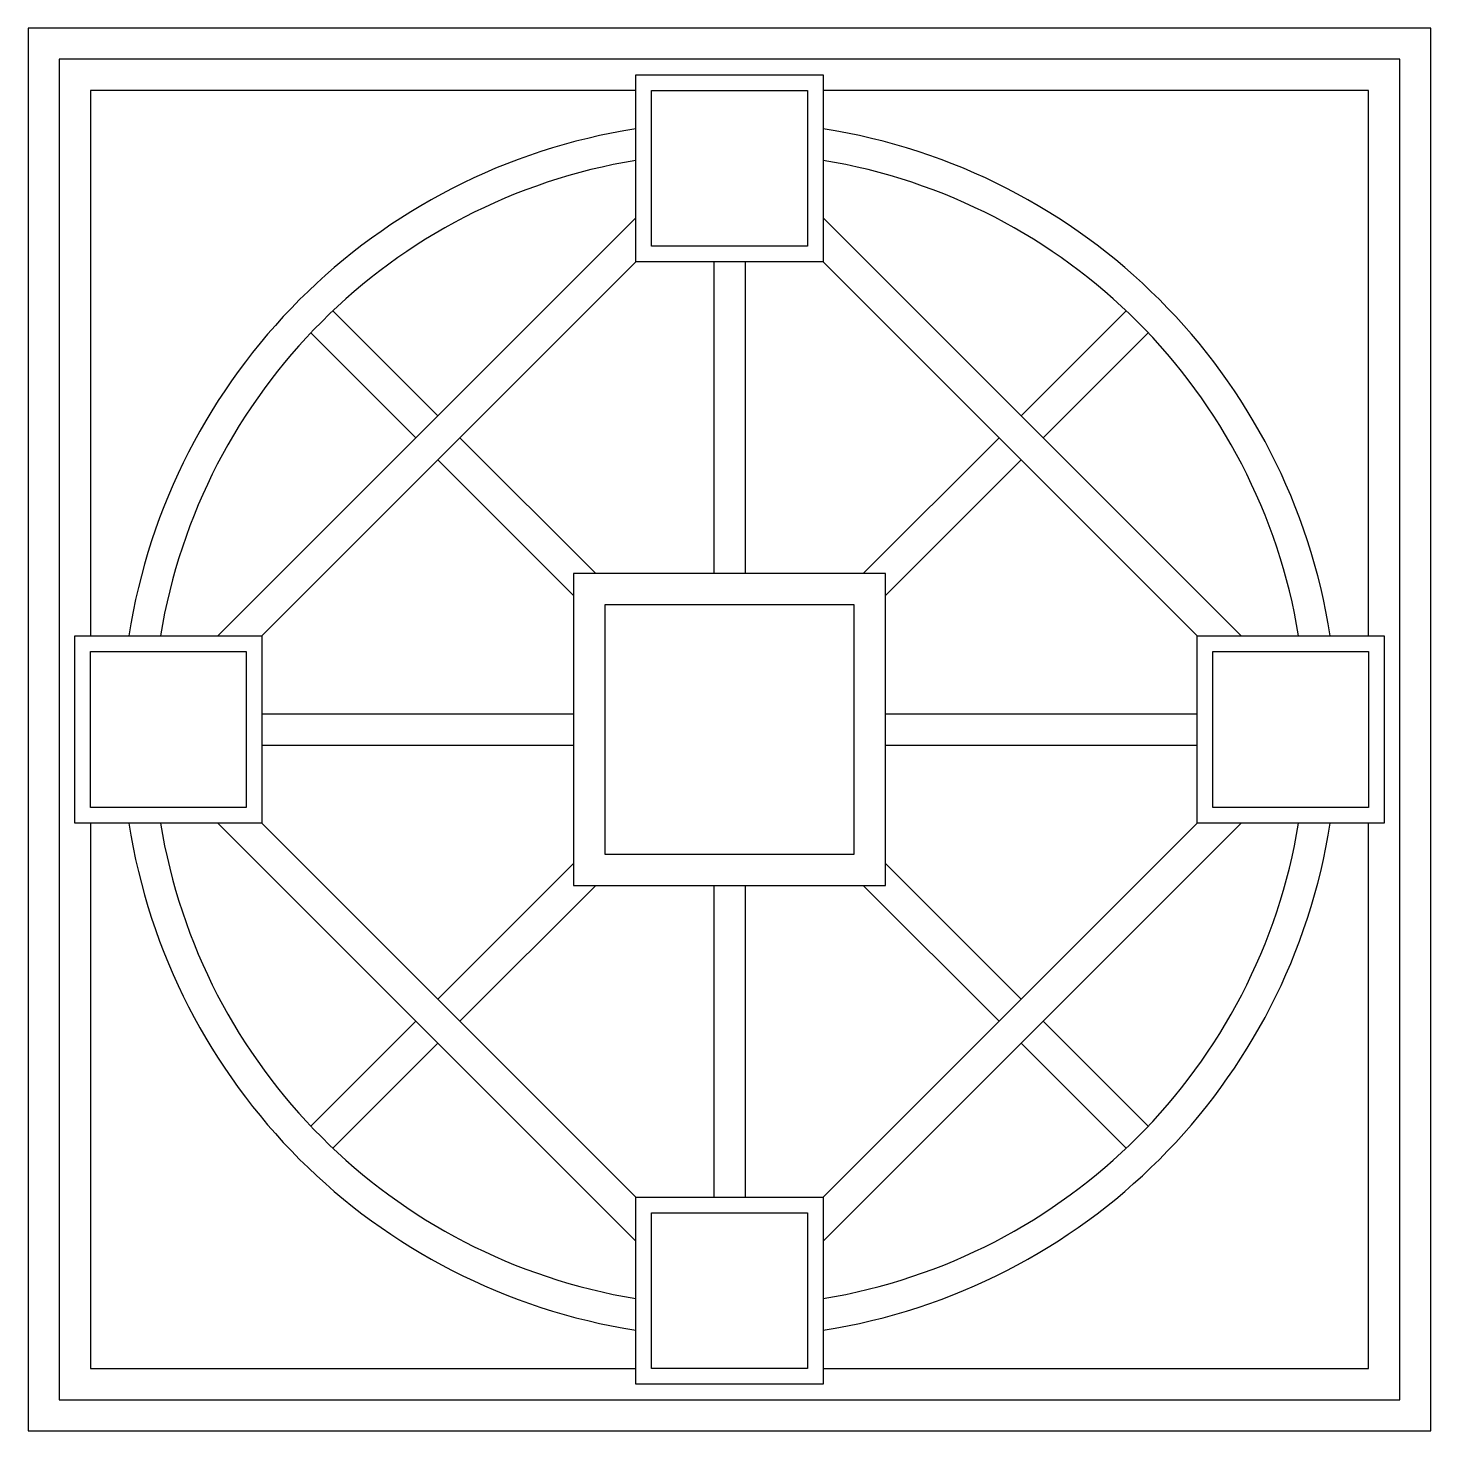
# Model space of a CAD drawing. Extents: x 7593 to 10293, y 6363 to 9063.
import ezdxf

# ---------------------------------------------------------------- set-up
doc = ezdxf.new("R2010")
doc.units = 0
doc.header["$MEASUREMENT"] = 0
for name, color, linetype in [('3', 3, 'CONTINUOUS'), ('4', 4, 'CONTINUOUS'), ('7', 7, 'CONTINUOUS')]:
    doc.layers.add(name, color=color, linetype=linetype)

msp = doc.modelspace()

# ---------------------------------------------------------------- linework, layer by layer
at = {"layer": '3'}
for p, q in [((8762.9, 8698), (7958, 7893.2)), ((9927.7, 7893.2), (9122.9, 8698)), ((8762.9, 8613.2), (8042.9, 7893.2)), ((9842.9, 7893.2), (9122.9, 8613.2)), ((8381.6, 8316.8), (8179.5, 8519)), ((9706.2, 8519), (9504.1, 8316.8)), ((8339.2, 8274.4), (8137, 8476.6)), ((9748.7, 8476.6), (9546.5, 8274.4)), ((8685.3, 8013.2), (8424.1, 8274.4)), ((9461.6, 8274.4), (9200.4, 8013.2)), ((8642.9, 7970.8), (8381.6, 8232)), ((9504.1, 8232), (9242.9, 7970.8)), ((7958, 7533.2), (8762.9, 6728.3)), ((8042.9, 7533.2), (8762.9, 6813.2)), ((9122.9, 6813.2), (9842.9, 7533.2)), ((9122.9, 6728.3), (9927.7, 7533.2)), ((8642.9, 7455.6), (8381.6, 7194.4)), ((9242.9, 7455.6), (9504.1, 7194.4)), ((8685.3, 7413.2), (8424.1, 7152)), ((9200.4, 7413.2), (9461.6, 7152)), ((8339.2, 7152), (8137, 6949.8)), ((9546.5, 7152), (9748.7, 6949.8)), ((8381.6, 7109.5), (8179.5, 6907.4)), ((9504.1, 7109.5), (9706.2, 6907.4))]:
    msp.add_line(p, q, dxfattribs=at)
for points in [[(7652.9, 6423.2), (10232.9, 6423.2), (10232.9, 9003.2), (7652.9, 9003.2)], [(9092.9, 8643.2), (8792.9, 8643.2), (8792.9, 8943.2), (9092.9, 8943.2)], [(8702.9, 7473.2), (9182.9, 7473.2), (9182.9, 7953.2), (8702.9, 7953.2)], [(8012.9, 7563.2), (7712.9, 7563.2), (7712.9, 7863.2), (8012.9, 7863.2)], [(10172.9, 7563.2), (9872.9, 7563.2), (9872.9, 7863.2), (10172.9, 7863.2)], [(9092.9, 6483.2), (8792.9, 6483.2), (8792.9, 6783.2), (9092.9, 6783.2)]]:
    msp.add_lwpolyline(points, close=True, dxfattribs=at)
for start, end in [(99.3324, 170.6676), (9.3324, 80.6676), (189.3324, 260.6676), (279.3324, 350.6676)]:
    msp.add_arc((8942.9, 7713.2), 1110, start, end, dxfattribs=at)
at = {"layer": '4'}
msp.add_lwpolyline([(7592.9, 6363.2), (10292.9, 6363.2), (10292.9, 9063.2), (7592.9, 9063.2)], close=True, dxfattribs=at)
at = {"layer": '7'}
for p, q in [((8912.9, 8613.2), (8912.9, 8013.2)), ((8972.9, 8613.2), (8972.9, 8013.2)), ((9242.9, 7413.2), (9242.9, 8013.2)), ((8042.9, 7743.2), (8642.9, 7743.2)), ((9242.9, 7743.2), (9842.9, 7743.2)), ((8042.9, 7683.2), (8642.9, 7683.2)), ((9242.9, 7683.2), (9842.9, 7683.2)), ((8912.9, 7413.2), (8912.9, 6813.2)), ((8972.9, 7413.2), (8972.9, 6813.2))]:
    msp.add_line(p, q, dxfattribs=at)
for points in [[(9122.9, 8613.2), (8762.9, 8613.2), (8762.9, 8973.2), (9122.9, 8973.2)], [(8642.9, 7413.2), (9242.9, 7413.2), (9242.9, 8013.2), (8642.9, 8013.2)], [(8042.9, 7533.2), (7682.9, 7533.2), (7682.9, 7893.2), (8042.9, 7893.2)], [(10202.9, 7533.2), (9842.9, 7533.2), (9842.9, 7893.2), (10202.9, 7893.2)], [(9122.9, 6453.2), (8762.9, 6453.2), (8762.9, 6813.2), (9122.9, 6813.2)]]:
    msp.add_lwpolyline(points, close=True, dxfattribs=at)
for points in [[(8762.9, 8943.2), (7712.9, 8943.2), (7712.9, 7893.2)], [(10172.9, 7893.2), (10172.9, 8943.2), (9122.9, 8943.2)], [(7712.9, 7533.2), (7712.9, 6483.2), (8762.9, 6483.2)], [(9122.9, 6483.2), (10172.9, 6483.2), (10172.9, 7533.2)]]:
    msp.add_lwpolyline(points, dxfattribs=at)
for start, end in [(98.8499, 171.1501), (8.8499, 81.1501), (188.8499, 261.1501), (278.8499, 351.1501)]:
    msp.add_arc((8942.9, 7713.2), 1170, start, end, dxfattribs=at)

doc.saveas('drawing.dxf')
